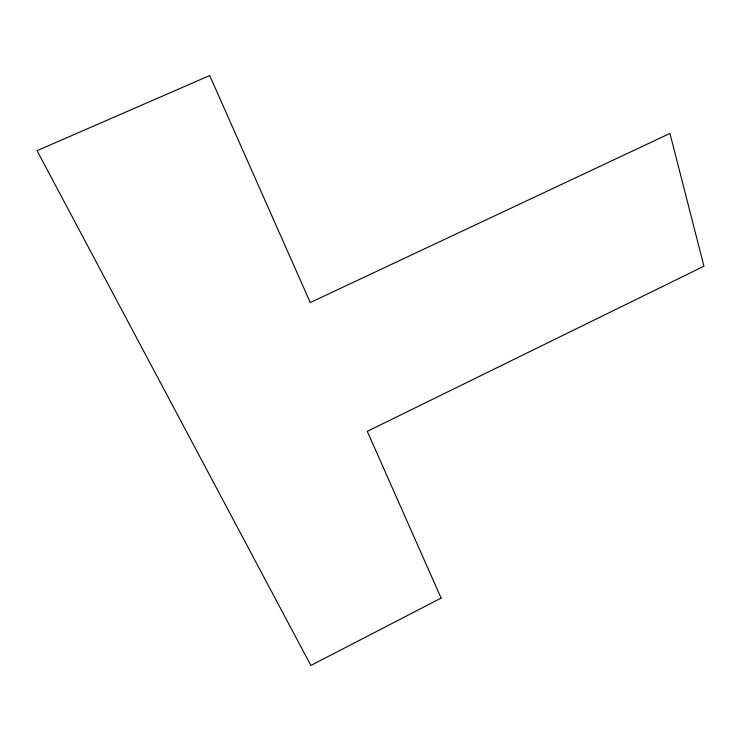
<?xml version="1.0" encoding="UTF-8"?>
<svg xmlns="http://www.w3.org/2000/svg" width="741" height="741" viewBox="0 0 741 741"><rect width="100%" height="100%" fill="white"/><g stroke="black" fill="none" stroke-linecap="round" stroke-linejoin="round"><path stroke-width="1.11" d="M441.108 598.08L310.868 665.455L37.05 150.682L209.731 75.545L310.257 302.569L669.947 133.436L703.95 266.195L367.286 431.345L441.108 598.08"/></g></svg>
